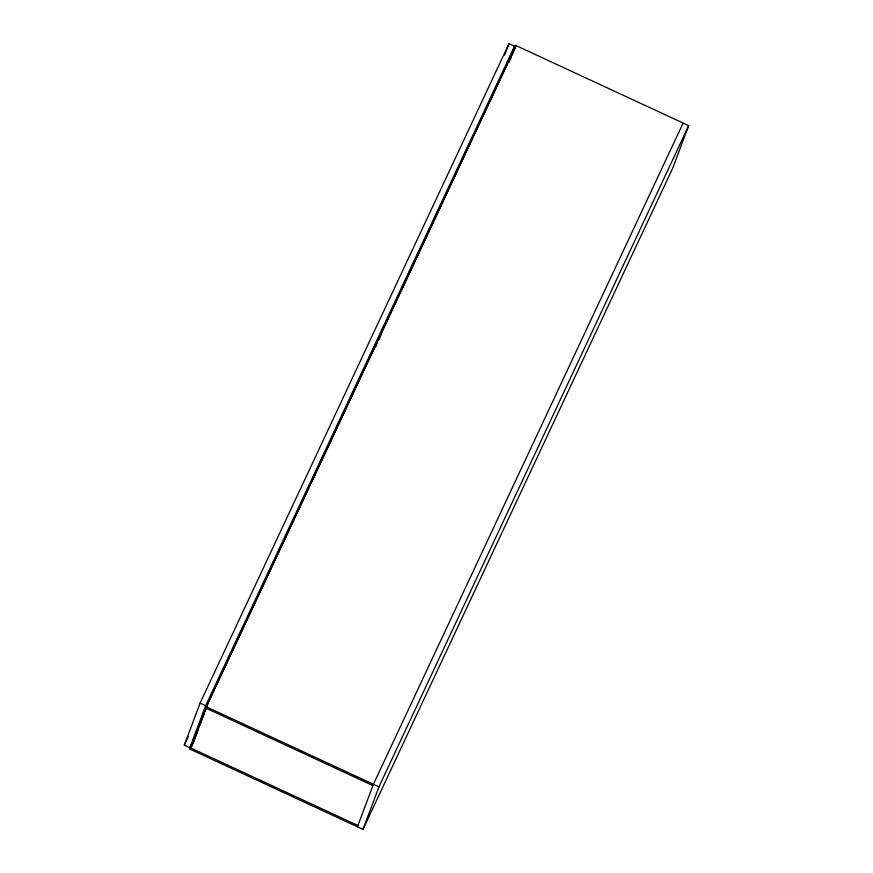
<?xml version="1.0" encoding="UTF-8"?>
<svg xmlns="http://www.w3.org/2000/svg" width="873" height="873" viewBox="0 0 873 873"><rect width="100%" height="100%" fill="white"/><g stroke="black" fill="none" stroke-linecap="round" stroke-linejoin="round"><path stroke-width="1.31" d="M197.953 730.428L189.856 747.714L184.301 745.138L200.103 703.092L509.003 43.65L514.568 46.225L508.817 61.514M189.856 747.714L205.657 705.668L514.568 46.225M190.096 749.176L206.061 706.694L515.812 45.461L688.699 125.636L672.734 168.107L362.993 829.35L190.096 749.176L193.566 741.777M206.246 706.781L190.281 749.263L192.595 744.331M193.762 741.33L197.516 731.345M199.862 725.103L204.075 713.874M205.013 711.386L208.112 702.558L193.293 742.574M375.521 347.399L376.929 343.656M378.991 339.499L381.523 333.344L378.806 338.669M504.692 55.119L509.003 43.65M509.046 62.125L512.789 52.14L510.64 58.469M512.516 54.213L515.812 45.461M514.11 50.558L515.998 45.538L205.581 707.97L372.913 785.569M357.428 826.775L373.393 784.292L683.144 123.049M362.993 829.35L378.947 786.868L688.699 125.636M184.301 745.138L188.35 736.496M205.766 708.058L310.362 484.766M311.519 482.3L433.455 221.993M434.612 219.527L515.332 46.727M193.468 741.734L190.576 747.899L357.908 825.498M200.103 703.092L205.657 705.668M206.061 706.694L378.947 786.868"/></g></svg>
